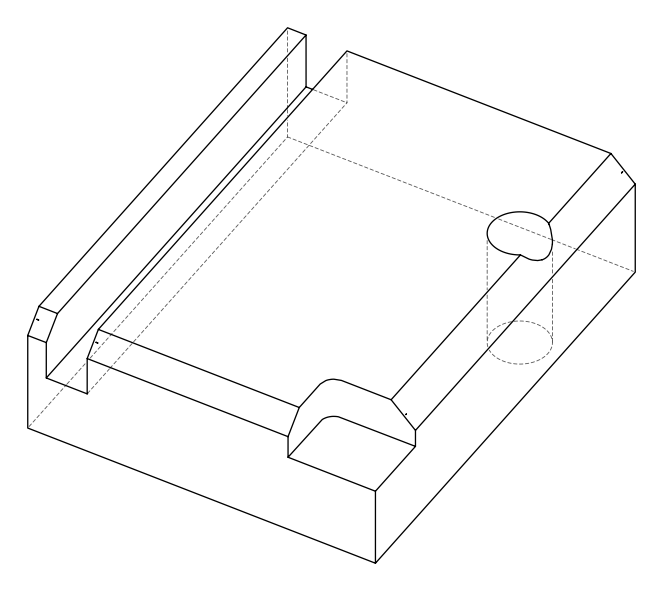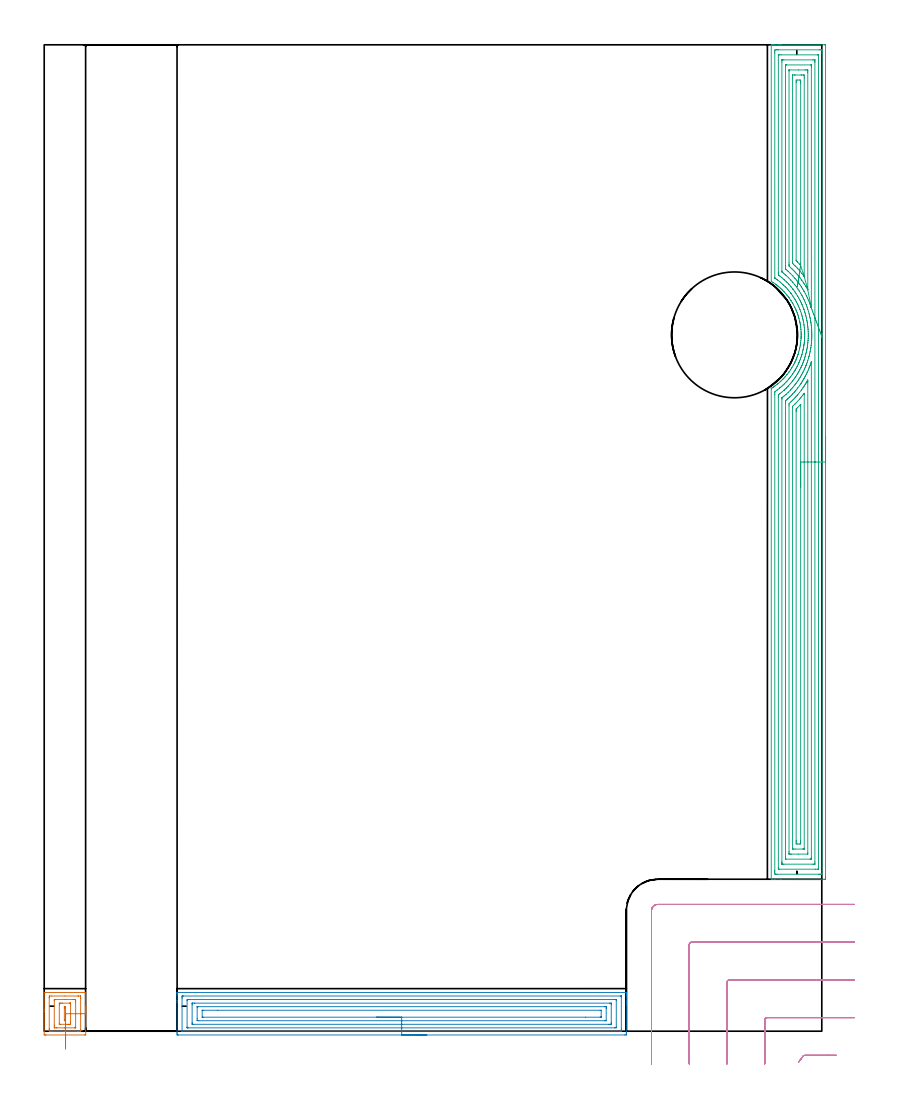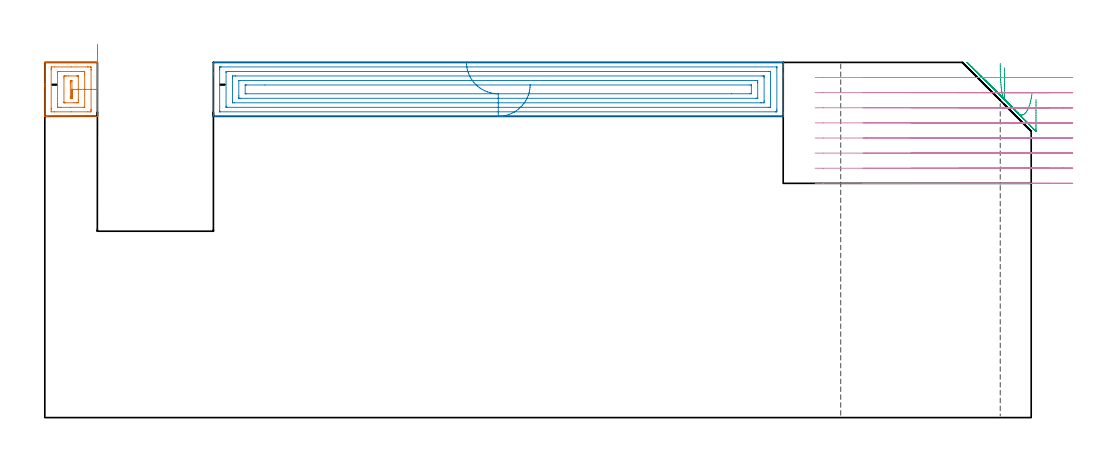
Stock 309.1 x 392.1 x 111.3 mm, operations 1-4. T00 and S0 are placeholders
(PLAN: 6 operations, 3 tool changes, 51.9 min)
(1 AREA_MILL | FG_CHAMFER_SURFACE | UGT0205_001 | 1.13 min | 3429 mm3)
(2 AREA_MILL_1 | FG_CHAMFER_SURFACE_1 | UGT0205_001 | 8.93 min | 27650 mm3)
(3 AREA_MILL_2 | FG_CHAMFER_SURFACE_2 | UGT0205_001 | 20.85 min | 79190 mm3)
(4 MILL_CORNER_NOTCH_RECTANGULAR | CORNER_NOTCH_RECTANGULAR | UGT0201_094 | Follow Part, ap 5, ae 75% | 7.54 min | 173666 mm3)
(5 MILL_RECTANGULAR_SLOT | SLOT_RECTANGULAR | UGT0201_004 | Follow Part, ap 8, ae 75% | 13.02 min | 751069 mm3)
(6 INDEXABLE_INSERT_DRILL_THROUGH_HOLE_FROM_SOLID | STEP1HOLE | NXT0302_038 | 0.46 min | 216687 mm3)
(TOOL UGT0205_001 | Chamfer Mill 20 x 3 x 45 deg. | D20 FL50 Z2)
(TOOL UGT0201_094 | End mill 20 mm | D20 FL38 Z4)
(TOOL UGT0201_004 | End Mill 32 mm | D32 FL53 Z6)
(TOOL NXT0302_038 | Index. Insert Drill 50mm [880-D5000L50-04] | D50 PA176 FL200 Z2)
(OP 1 AREA_MILL)
G17 G21 G94 G90
T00 M6
G54
G17 G0 G90 X16.5 Y6.95 S1061 M3
G43 Z121.3 H0
Z116.987
G94 G1 Y7.539 Z116.343 F250.
Y8.07 Z115.651
Y8.539 Z114.916
Y8.942 Z114.142
Y9.276 Z113.336
Y9.538 Z112.504
Y9.727 Z111.652
Y9.841 Z110.787
Y9.879 Z109.916
Y9.841 Z109.044
Y9.727 Z108.179
Y9.538 Z107.327
Y9.276 Z106.495
Y8.942 Z105.689
Y8.539 Z104.916
Y8.07 Z104.18
Y7.539 Z103.488
Y6.95 Z102.845
X16.499 Y-1.381 Z94.514
X16.495 Y-1.49 Z94.404
X16.13 Y-1.5 Z94.4
X0.68
X0.37 Y-1.498 Z94.402
X0.005 Y-1.49 Z94.404
X0.001 Y-1.381 Z94.514
X0. Y7.834 Z103.728
Y8.581 Z104.481
X0.001 Y15.359 Z111.257
X0.009 Y15.394 Z111.292
X0.37 Y15.4 Z111.3
X16.13
X16.491 Y15.394 Z111.292
X16.5 Y15.358 Z111.257
Y8.581 Z104.481
Y7.834 Z103.728
Y6.95 Z102.845
X16.133 Y6.948 Z102.848
X16.13
X14.5 Y6.95 Z102.85
Y0.638 Z96.538
X14.497 Y0.516 Z96.416
X14.49 Y0.272 Z96.172
X14.474 Y-0.079 Z95.821
X14.379 Y-0.084 Z95.816
X14.34 Y-0.085 Z95.815
X13.504 Y-0.086 Z95.814
X8.25
X2.996
X2.958
X2.121 Y-0.08 Z95.82
X2.076 Y-0.079 Z95.821
X2.01 Y-0.044 Z95.856
X2.004 Y-0.007 Z95.893
X2. Y0.76 Z96.66
Y0.882 Z96.782
Y13.262 Z109.162
X2.003 Y13.384 Z109.284
X2.01 Y13.628 Z109.528
X2.026 Y13.979 Z109.879
X2.121 Y13.984 Z109.884
X2.16 Y13.985 Z109.885
X2.996 Y13.986 Z109.886
X8.25
X13.504
X13.542
X14.379 Y13.98 Z109.88
X14.425 Y13.979 Z109.879
X14.49 Y13.944 Z109.844
X14.496 Y13.907 Z109.807
X14.5 Y13.14 Z109.04
Y13.018 Z108.918
Y6.95 Z102.85
X12.5
X12.499 Y1.644 Z97.544
X12.497 Y1.455 Z97.355
X12.493 Y1.362 Z97.262
X12.491 Y1.342 Z97.242
X12.465 Y1.335 Z97.235
X12.378 Y1.333 Z97.233
X12.064 Y1.329 Z97.229
X8.125 Y1.328 Z97.228
X5.06
X4.748 Y1.329 Z97.229
X4.182 Y1.331 Z97.231
X4.062 Y1.334 Z97.234
X4.01 Y1.336 Z97.236
X4.002 Y1.513 Z97.413
X4.001 Y1.644 Z97.544
X4. Y2.399 Z98.299
X4.001 Y12.256 Z108.156
X4.003 Y12.444 Z108.344
X4.007 Y12.538 Z108.438
X4.009 Y12.557 Z108.457
X4.035 Y12.564 Z108.464
X4.123 Y12.567 Z108.467
X4.436 Y12.57 Z108.47
X8.375 Y12.571 Z108.471
X11.44
X11.752
X12.318 Y12.569 Z108.469
X12.438 Y12.566 Z108.466
X12.49 Y12.564 Z108.464
X12.498 Y12.387 Z108.287
X12.499 Y12.256 Z108.156
X12.5 Y11.501 Z107.401
Y6.95 Z102.85
X10.5
Y3.793 Z99.693
X10.499 Y3.413 Z99.313
X10.496 Y2.913 Z98.813
X10.489 Y2.75 Z98.65
X10.333 Y2.747 Z98.647
X10.001 Y2.744 Z98.644
X9.789 Y2.743 Z98.643
X9.126
X6.499
X6.286
X6.11 Y2.745 Z98.645
X6.023 Y2.748 Z98.648
X6.01 Y2.75 Z98.65
X6.006 Y2.763 Z98.663
X6.003 Y2.789 Z98.689
X6. Y3.032 Z98.932
X6.001 Y10.487 Z106.387
X6.004 Y10.986 Z106.886
X6.011 Y11.15 Z107.05
X6.167 Y11.153 Z107.053
X6.499 Y11.156 Z107.056
X6.711 Y11.157 Z107.057
X7.374
X10.001
X10.214
X10.39 Y11.155 Z107.055
X10.477 Y11.152 Z107.052
X10.49 Y11.15 Z107.05
X10.494 Y11.137 Z107.037
X10.497 Y11.111 Z107.011
X10.5 Y10.868 Z106.768
Y6.95 Z102.85
X8.5
Y5.181 Z101.081
X8.499 Y4.929 Z100.829
X8.493 Y4.297 Z100.197
X8.49 Y4.177 Z100.077
X8.383 Y4.163 Z100.063
X8.25 Y4.161 Z100.061
X8.111
X8.027 Y4.164 Z100.064
X8.01 Y4.214 Z100.114
X8.006 Y4.297 Z100.197
X8.001 Y4.549 Z100.449
Y8.97 Z104.87
X8.007 Y9.603 Z105.503
X8.01 Y9.723 Z105.623
X8.118 Y9.737 Z105.637
X8.25 Y9.739 Z105.639
X8.389
X8.473 Y9.736 Z105.636
X8.49 Y9.686 Z105.586
X8.494 Y9.603 Z105.503
X8.499 Y9.351 Z105.251
X8.5 Y6.95 Z102.85
Y6.307 Z102.261
Y5.615 Z101.73
Y4.879 Z101.261
Y4.105 Z100.858
Y3.299 Z100.524
Y2.467 Z100.262
Y1.615 Z100.073
Y0.751 Z99.959
Y-0.121 Z99.921
Y-0.993 Z99.959
Y-1.857 Z100.073
Y-2.709 Z100.262
Y-3.541 Z100.524
Y-4.347 Z100.858
Y-5.121 Z101.261
X8.499 Y-5.857 Z101.73
Y-6.549 Z102.261
Y-7.192 Z102.85
G0 Z121.3
M5
M2
(OP 2 AREA_MILL_1)
G17 G21 G94 G90
T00 M6
G54
G17 G0 G90 X152.1 Y-1.5 S1061 M3
G43 Z121.3 H0
Z104.4
G94 G1 X152.062 Z103.528 F250.
X151.948 Z102.663
X151.759 Z101.812
X151.497 Z100.98
X151.163 Z100.174
X150.76 Z99.4
X150.292 Z98.664
X149.76 Z97.972
X149.171 Z97.329
X148.528 Z96.739
X147.836 Z96.208
X147.1 Z95.74
X146.326 Z95.337
X145.52 Z95.003
X144.688 Z94.741
X143.836 Z94.552
X142.972 Z94.438
X142.1 Z94.4
X53.393
X52.903 Y-1.495 Z94.403
X52.809 Y-1.492 Z94.406
X52.804 Y-1.009 Z94.888
X52.8 Y-0.421 Z95.476
Y11.371 Z107.266
Y11.965 Z107.862
Y12.256 Z108.153
Y14.024 Z109.919
Y14.607 Z110.506
Y14.909 Z110.808
Y15.077 Z110.976
X52.807 Y15.385 Z111.276
X52.809 Y15.397 Z111.288
X52.947 Y15.4 Z111.3
X231.253
X231.391 Y15.397 Z111.288
X231.393 Y15.385 Z111.276
X231.4 Y15.076 Z110.975
Y14.607 Z110.506
Y14.024 Z109.919
Y11.965 Z107.862
Y11.371 Z107.266
Y10.784 Z106.679
Y-0.421 Z95.476
X231.396 Y-1.009 Z94.888
X231.391 Y-1.492 Z94.406
X231.297 Y-1.495 Z94.403
X230.807 Y-1.5 Z94.4
X142.1
Y-0.086 Z95.814
X54.956 Y-0.085 Z95.815
X54.865 Y-0.083 Z95.817
X54.822 Y-0.08 Z95.82
X54.81 Y-0.077 Z95.823
X54.808 Y-0.063 Z95.837
X54.803 Y0.031 Z95.931
X54.8 Y0.248 Z96.148
Y13.14 Z109.04
X54.802 Y13.511 Z109.411
X54.809 Y13.885 Z109.785
X54.813 Y13.979 Z109.879
X54.857 Y13.981 Z109.881
X54.963 Y13.984 Z109.884
X55.176 Y13.986 Z109.886
X55.215
X229.244 Y13.985 Z109.885
X229.335 Y13.983 Z109.883
X229.378 Y13.98 Z109.88
X229.39 Y13.977 Z109.877
X229.392 Y13.963 Z109.863
X229.397 Y13.869 Z109.769
X229.4 Y13.652 Z109.552
Y0.76 Z96.66
X229.398 Y0.389 Z96.289
X229.391 Y0.015 Z95.915
X229.388 Y-0.079 Z95.821
X229.344 Y-0.081 Z95.819
X229.237 Y-0.084 Z95.816
X229.024 Y-0.086 Z95.814
X228.985
X142.1
Y1.328 Z97.228
X57.277
X56.959 Y1.33 Z97.23
X56.853 Y1.332 Z97.232
X56.823 Y1.335 Z97.235
X56.81 Y1.383 Z97.283
X56.804 Y1.487 Z97.387
X56.801 Y1.644 Z97.544
Y12.256 Z108.156
X56.802 Y12.411 Z108.311
X56.81 Y12.563 Z108.463
X56.959 Y12.566 Z108.466
X57.533 Y12.571 Z108.471
X226.923
X227.241 Y12.57 Z108.47
X227.347 Y12.567 Z108.467
X227.377 Y12.565 Z108.465
X227.39 Y12.517 Z108.417
X227.396 Y12.413 Z108.313
X227.399 Y12.256 Z108.156
Y1.644 Z97.544
X227.398 Y1.489 Z97.389
X227.39 Y1.336 Z97.236
X227.241 Y1.333 Z97.233
X226.668 Y1.329 Z97.229
X142.1 Y1.328 Z97.228
Y2.743 Z98.643
X59.417
X58.893 Y2.747 Z98.647
X58.837 Y2.749 Z98.649
X58.81 Y2.756 Z98.656
X58.807 Y2.797 Z98.697
X58.803 Y2.983 Z98.883
X58.8 Y3.355 Z99.255
Y10.487 Z106.387
X58.804 Y10.9 Z106.8
X58.809 Y11.107 Z107.007
X58.812 Y11.151 Z107.051
X58.862 Y11.153 Z107.053
X58.959 Y11.156 Z107.056
X59.633 Y11.157 Z107.057
X59.849
X224.783
X225.307 Y11.153 Z107.053
X225.363 Y11.15 Z107.05
X225.39 Y11.144 Z107.044
X225.393 Y11.103 Z107.003
X225.397 Y10.917 Z106.817
X225.4 Y10.545 Z106.445
Y3.413 Z99.313
X225.397 Y3. Z98.9
X225.391 Y2.793 Z98.693
X225.389 Y2.749 Z98.649
X225.338 Y2.747 Z98.647
X225.241 Y2.744 Z98.644
X224.567 Y2.743 Z98.643
X224.351
X142.1
Y4.157 Z100.057
X61.416
X60.813 Y4.164 Z100.064
X60.809 Y4.21 Z100.11
X60.805 Y4.297 Z100.197
X60.8 Y4.908 Z100.808
X60.801 Y9.603 Z105.503
X60.803 Y9.679 Z105.579
X60.806 Y9.717 Z105.617
X60.809 Y9.731 Z105.631
X60.852 Y9.736 Z105.636
X61.134 Y9.741 Z105.641
X61.276 Y9.743 Z105.643
X222.784
X223.387 Y9.736 Z105.636
X223.391 Y9.69 Z105.59
X223.395 Y9.603 Z105.503
X223.4 Y8.992 Z104.892
X223.399 Y4.297 Z100.197
X223.397 Y4.221 Z100.121
X223.394 Y4.183 Z100.083
X223.391 Y4.169 Z100.069
X223.348 Y4.164 Z100.064
X223.066 Y4.159 Z100.059
X222.925 Y4.157 Z100.057
X142.1
Y5.571 Z101.471
X63.199
X62.805 Y5.572 Z101.472
X62.803 Y5.574 Z101.474
X62.801 Y5.577 Z101.477
Y8.229 Z104.129
X62.806 Y8.287 Z104.187
X62.81 Y8.317 Z104.217
X62.828 Y8.322 Z104.222
X62.95 Y8.325 Z104.225
X63.199 Y8.328 Z104.228
X68.979 Y8.329 Z104.229
X221.001 Y8.328 Z104.228
X221.395 Y8.327 Z104.227
X221.397 Y8.326 Z104.226
X221.399 Y8.323 Z104.223
Y5.671 Z101.571
X221.395 Y5.613 Z101.513
X221.39 Y5.583 Z101.483
X221.372 Y5.578 Z101.478
X221.25 Y5.575 Z101.475
X221.001 Y5.572 Z101.472
X215.233 Y5.571 Z101.471
X142.1
X141.228 Z101.509
X140.364 Z101.623
X139.512 Z101.812
X138.68 Z102.074
X137.874 Z102.408
X137.1 Z102.811
X136.364 Z103.28
X135.672 Z103.811
X135.029 Z104.4
X134.44 Z105.043
X133.908 Z105.735
X133.44 Z106.471
X133.037 Z107.245
X132.703 Z108.051
X132.441 Z108.883
X132.252 Z109.735
X132.138 Z110.599
X132.1 Z111.471
G0 Z121.3
M5
M2
(OP 3 AREA_MILL_2)
G17 G21 G94 G90
T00 M6
G54
G17 G0 G90 X310.6 Y236.25 S1061 M3
G43 Z121.3 H0
Z99.7
G94 G1 Y236.212 Z98.828 F250.
Y236.098 Z97.964
Y235.909 Z97.112
Y235.647 Z96.28
Y235.313 Z95.474
Y234.91 Z94.7
Y234.442 Z93.964
Y233.91 Z93.272
Y233.321 Z92.629
Y232.678 Z92.04
Y231.986 Z91.508
Y231.25 Z91.04
Y230.476 Z90.637
Y229.67 Z90.303
Y228.838 Z90.041
Y227.987 Z89.852
Y227.122 Z89.738
Y226.25 Z89.7
Y61.339
X310.599 Y61.015 Z89.701
X310.594 Y60.452 Z89.704
X310.592 Y60.408 Z89.706
X310.032 Y60.4 Z90.265
X292.85 Z107.445
X290.457 Z109.838
X289.429 Z110.871
X289.044 Y60.407 Z111.247
X289.003 Y60.41 Z111.288
X289. Y60.569 Z111.3
Y255.278
X289.004 Y255.5 Z111.289
X289.075 Y255.551 Z111.221
X289.317 Y255.708 Z110.983
X289.342 Y255.724 Z110.958
X289.568 Y255.875 Z110.729
X289.79 Y256.022 Z110.51
X289.884 Y256.085 Z110.414
X290.013 Y256.175 Z110.284
X290.222 Y256.32 Z110.078
X290.249 Y256.339 Z110.05
X290.457 Y256.485 Z109.839
X290.625 Y256.6 Z109.674
X290.648 Y256.617 Z109.651
X290.72 Y256.671 Z109.58
X290.77 Y256.708 Z109.529
X291.347 Y257.155 Z108.952
X291.656 Y257.395 Z108.644
X291.778 Y257.493 Z108.522
X291.798 Y257.511 Z108.502
X292.541 Y258.149 Z107.756
X292.682 Y258.277 Z107.614
X292.803 Y258.386 Z107.495
X293.105 Y258.672 Z107.195
X293.136 Y258.701 Z107.164
X293.427 Y258.98 Z106.871
X293.446 Y258.999 Z106.852
X293.572 Y259.125 Z106.724
X293.726 Y259.278 Z106.571
X293.975 Y259.54 Z106.324
X294.017 Y259.583 Z106.283
X294.313 Y259.896 Z105.985
X294.461 Y260.06 Z105.835
X294.564 Y260.171 Z105.735
X295.199 Y260.914 Z105.1
X295.337 Y261.083 Z104.962
X296.012 Y261.956 Z104.286
X296.084 Y262.055 Z104.213
X296.653 Y262.87 Z103.645
X296.97 Y263.352 Z103.327
X297.039 Y263.465 Z103.256
X297.131 Y263.612 Z103.166
X297.211 Y263.742 Z103.086
X297.737 Y264.634 Z102.563
X297.857 Y264.851 Z102.443
X297.869 Y264.875 Z102.431
X297.985 Y265.102 Z102.311
X298.215 Y265.549 Z102.082
X298.345 Y265.815 Z101.954
X298.432 Y265.996 Z101.864
X298.465 Y266.063 Z101.832
X298.649 Y266.442 Z101.649
X298.731 Y266.619 Z101.569
X298.743 Y266.644 Z101.557
X298.762 Y266.691 Z101.537
X298.843 Y266.889 Z101.452
X298.984 Y267.224 Z101.313
X299.021 Y267.312 Z101.275
X299.03 Y267.335 Z101.266
X299.133 Y267.599 Z101.165
X299.202 Y267.782 Z101.094
X299.317 Y268.075 Z100.982
X299.367 Y268.205 Z100.932
X299.427 Y268.372 Z100.872
X299.533 Y268.675 Z100.762
X299.615 Y268.902 Z100.683
X299.628 Y268.938 Z100.67
X299.679 Y269.098 Z100.618
X299.686 Y269.122 Z100.611
X299.948 Y270.002 Z100.351
X300.179 Y270.883 Z100.119
X300.185 Y270.908 Z100.113
X300.265 Y271.263 Z100.032
X300.283 Y271.355 Z100.009
X300.385 Y271.801 Z99.91
X300.514 Y272.438 Z99.784
X300.551 Y272.668 Z99.745
X300.555 Y272.694 Z99.741
X300.661 Y273.432 Z99.638
X300.679 Y273.561 Z99.619
X300.78 Y274.481 Z99.513
X300.853 Y275.374 Z99.444
X300.861 Y275.517 Z99.438
X300.875 Y275.792 Z99.423
X300.887 Y276.239 Z99.408
X300.886 Y276.267
X300.887 Y276.317 Z99.407
Y276.804 Z99.401
X300.891 Y277.16 Z99.406
X300.887 Y277.34 Z99.408
X300.883 Y277.578 Z99.413
X300.861 Y278.053 Z99.434
X300.798 Y278.946 Z99.5
X300.785 Y279.077 Z99.514
X300.707 Y279.809 Z99.588
X300.703 Y279.84 Z99.592
X300.587 Y280.702 Z99.712
X300.514 Y281.162 Z99.785
X300.43 Y281.595 Z99.868
X300.396 Y281.75 Z99.902
X300.325 Y282.073 Z99.972
X300.234 Y282.487 Z100.063
X300.006 Y283.38 Z100.288
X299.948 Y283.588 Z100.351
X299.751 Y284.273 Z100.548
X299.628 Y284.662 Z100.671
X299.56 Y284.858 Z100.739
X299.45 Y285.165 Z100.844
X299.437 Y285.199 Z100.856
X299.355 Y285.422 Z100.945
X299.267 Y285.645 Z101.027
X299.098 Y286.092 Z101.199
X298.923 Y286.519 Z101.376
X298.889 Y286.601 Z101.41
X298.762 Y286.908 Z101.536
X298.744 Y286.951 Z101.553
X298.52 Y287.431 Z101.776
X298.322 Y287.843 Z101.977
X297.863 Y288.736 Z102.434
X297.592 Y289.218 Z102.707
X297.352 Y289.629 Z102.946
X296.97 Y290.248 Z103.327
X296.792 Y290.521 Z103.505
X296.179 Y291.414 Z104.119
X296.085 Y291.545 Z104.214
X295.899 Y291.794 Z104.401
X295.799 Y291.928 Z104.501
X295.476 Y292.344 Z104.823
X295.351 Y292.496 Z104.944
X295.199 Y292.687 Z105.1
X295.152 Y292.743 Z105.147
X294.985 Y292.945 Z105.315
X294.73 Y293.237 Z105.566
X294.313 Y293.705 Z105.985
X294.133 Y293.9 Z106.165
X293.951 Y294.092 Z106.347
X293.572 Y294.474 Z106.726
X293.427 Y294.62 Z106.871
X293.127 Y294.912 Z107.171
X293.052 Y294.985 Z107.246
X292.542 Y295.451 Z107.757
X292.055 Y295.877 Z108.245
X291.792 Y296.091 Z108.502
X291.654 Y296.205 Z108.642
X291.27 Y296.512 Z109.029
X290.939 Y296.77 Z109.361
X290.902 Y296.796 Z109.397
X290.77 Y296.893 Z109.529
X290.628 Y296.993 Z109.672
X289.885 Y297.518 Z110.415
X289.672 Y297.663 Z110.628
X289.001 Y298.093 Z111.299
X289. Y391.931 Z111.3
X289.003 Y392.09 Z111.288
X289.044 Y392.093 Z111.247
X289.429 Y392.1 Z110.87
X289.785 Z110.514
X290.457 Z109.838
X291.683 Z108.614
X292.237 Z108.057
X292.85 Z107.445
X310.032 Z90.265
X310.311 Y392.098 Z89.986
X310.592 Y392.09 Z89.706
X310.599 Y391.809 Z89.699
X310.6 Y226.25 Z89.7
X309.186 Z91.114
Y63.651
X309.183 Y62.802 Z91.117
X309.181 Y62.763 Z91.119
X309.142 Y62.41 Z91.158
X308.65 Y62.402 Z91.65
X308.253 Y62.401 Z92.047
X307.763 Y62.4 Z92.537
X291.347 Y62.401 Z108.953
X290.855 Y62.403 Z109.445
X290.457 Y62.41 Z109.843
X290.419 Y62.802 Z109.881
X290.417 Y62.842 Z109.883
X290.414 Y63.695 Z109.886
Y63.738
Y253.088
X290.418 Y253.938 Z109.882
X290.42 Y253.975 Z109.88
X290.457 Y254.245 Z109.843
X291.321 Y254.858 Z108.98
X292.237 Y255.565 Z108.063
X292.326 Y255.635 Z107.974
X292.437 Y255.724 Z107.863
X292.81 Y256.042 Z107.49
X293.127 Y256.313 Z107.173
X293.289 Y256.455 Z107.011
X293.471 Y256.617 Z106.829
X293.753 Y256.882 Z106.547
X294.017 Y257.132 Z106.283
X294.209 Y257.318 Z106.091
X294.404 Y257.511 Z105.896
X294.906 Y258.03 Z105.394
X295.088 Y258.222 Z105.212
X295.257 Y258.404 Z105.043
X295.51 Y258.691 Z104.79
X295.796 Y259.018 Z104.504
X295.924 Y259.168 Z104.376
X296.032 Y259.297 Z104.268
X296.323 Y259.661 Z103.977
X296.686 Y260.118 Z103.614
X296.717 Y260.158 Z103.583
X296.742 Y260.19 Z103.558
X297.096 Y260.671 Z103.204
X297.394 Y261.083 Z102.906
X297.441 Y261.151 Z102.859
X297.469 Y261.19 Z102.831
X297.576 Y261.348 Z102.724
X297.989 Y261.976 Z102.311
X298.173 Y262.27 Z102.127
X298.465 Y262.746 Z101.835
X298.511 Y262.823 Z101.789
X298.538 Y262.87 Z101.762
X298.836 Y263.391 Z101.464
X299.043 Y263.763 Z101.257
X299.109 Y263.886 Z101.191
X299.151 Y263.967 Z101.149
X299.355 Y264.365 Z100.945
X299.451 Y264.559 Z100.849
X299.498 Y264.656 Z100.802
X299.74 Y265.163 Z100.56
X299.921 Y265.549 Z100.379
X299.981 Y265.681 Z100.319
X300.021 Y265.774 Z100.279
X300.245 Y266.308 Z100.055
X300.283 Y266.404 Z100.017
X300.298 Y266.442 Z100.002
X300.529 Y267.05 Z99.771
X300.636 Y267.335 Z99.664
X300.768 Y267.704 Z99.532
X300.952 Y268.229 Z99.348
X300.978 Y268.307 Z99.322
X300.997 Y268.367 Z99.303
X301.135 Y268.829 Z99.165
X301.201 Y269.055 Z99.099
X301.219 Y269.122 Z99.081
X301.389 Y269.759 Z98.911
X301.455 Y270.015 Z98.845
X301.567 Y270.474 Z98.733
X301.669 Y270.908 Z98.631
X301.705 Y271.068 Z98.595
X301.733 Y271.2 Z98.567
X301.853 Y271.801 Z98.447
X301.879 Y271.947 Z98.421
X301.999 Y272.694 Z98.301
X302.002 Y272.717 Z98.298
X302.024 Y272.873 Z98.276
X302.104 Y273.507 Z98.196
X302.114 Y273.587 Z98.186
X302.189 Y274.315 Z98.111
X302.204 Y274.481 Z98.096
X302.253 Y275.144 Z98.047
X302.266 Y275.374 Z98.034
X302.292 Y275.999 Z98.008
X302.297 Y276.267 Z98.003
X302.303 Y276.881 Z97.997
X302.3 Y277.16 Z98.
X302.286 Y277.791 Z98.014
X302.274 Y278.053 Z98.026
X302.233 Y278.737 Z98.067
X302.216 Y278.946 Z98.084
X302.146 Y279.718 Z98.154
X302.132 Y279.84 Z98.168
X302.024 Y280.728 Z98.276
Y280.733
X301.887 Y281.626 Z98.413
X301.875 Y281.701 Z98.425
X301.857 Y281.794 Z98.443
X301.704 Y282.519 Z98.596
X301.614 Y282.931 Z98.686
X301.497 Y283.412 Z98.803
X301.32 Y284.12 Z98.98
X301.268 Y284.305 Z99.032
X301.135 Y284.77 Z99.165
X301.005 Y285.199 Z99.295
X300.945 Y285.389 Z99.355
X300.698 Y286.092 Z99.602
X300.44 Y286.789 Z99.86
X300.363 Y286.985 Z99.937
X300.245 Y287.279 Z100.055
X299.992 Y287.878 Z100.308
X299.794 Y288.331 Z100.506
X299.581 Y288.771 Z100.719
X299.355 Y289.229 Z100.945
X299.13 Y289.664 Z101.17
X298.878 Y290.143 Z101.422
X298.641 Y290.558 Z101.659
X298.465 Y290.857 Z101.835
X298.241 Y291.225 Z102.059
X298.099 Y291.451 Z102.201
X297.576 Y292.25 Z102.724
X297.513 Y292.344 Z102.788
X297.373 Y292.547 Z102.927
X296.875 Y293.237 Z103.425
X296.794 Y293.346 Z103.506
X296.686 Y293.486 Z103.614
X296.17 Y294.13 Z104.13
X295.796 Y294.578 Z104.504
X295.405 Y295.023 Z104.895
X294.906 Y295.568 Z105.394
X294.57 Y295.916 Z105.73
X294.017 Y296.463 Z106.283
X293.653 Y296.81 Z106.647
X293.127 Y297.28 Z107.173
X292.639 Y297.703 Z107.661
X292.237 Y298.027 Z108.063
X291.515 Y298.596 Z108.785
X291.347 Y298.718 Z108.953
X290.927 Y299.017 Z109.373
X290.457 Y299.356 Z109.843
X290.426 Y299.38 Z109.874
X290.419 Y299.447 Z109.881
X290.416 Y299.489 Z109.884
X290.415 Y299.532 Z109.885
X290.414 Y388.849 Z109.886
X290.417 Y389.698 Z109.883
X290.419 Y389.737 Z109.881
X290.457 Y390.09 Z109.843
X290.95 Y390.098 Z109.35
X291.347 Y390.099 Z108.953
X291.837 Y390.1 Z108.463
X308.253 Y390.099 Z92.047
X308.745 Y390.097 Z91.555
X309.142 Y390.09 Z91.158
X309.181 Y389.698 Z91.119
X309.183 Y389.658 Z91.117
X309.186 Y388.805 Z91.114
Y388.762
Y226.25
X307.771 Z92.529
Y64.588
X307.769 Y64.486 Z92.531
X307.767 Y64.435 Z92.533
X307.765 Y64.417 Z92.535
X307.737 Y64.41 Z92.563
X307.548 Y64.402 Z92.752
X307.363 Y64.401 Z92.937
X306.66 Y64.4 Z93.64
X292.237 Y64.401 Z108.063
X292.05 Y64.403 Z108.25
X291.925 Y64.407 Z108.375
X291.835 Y64.411 Z108.465
X291.833 Y64.452 Z108.467
X291.831 Y64.588 Z108.469
X291.829 Y64.998 Z108.471
Y252.152
Y252.561
X291.832 Y252.803 Z108.468
X291.835 Y252.923 Z108.465
X291.84 Y252.978 Z108.46
X291.923 Y253.045 Z108.377
X292.237 Y253.286 Z108.063
X292.604 Y253.57 Z107.696
X293.079 Y253.938 Z107.221
X293.105 Y253.959 Z107.195
X294.017 Y254.737 Z106.283
X294.067 Y254.781 Z106.233
X294.123 Y254.831 Z106.177
X294.528 Y255.211 Z105.772
X294.906 Y255.567 Z105.394
X294.987 Y255.644 Z105.313
X295.069 Y255.724 Z105.231
X295.429 Y256.093 Z104.871
X295.796 Y256.471 Z104.504
X295.867 Y256.546 Z104.433
X295.934 Y256.617 Z104.366
X296.289 Y257.015 Z104.011
X296.686 Y257.462 Z103.614
X296.708 Y257.488 Z103.592
X296.727 Y257.511 Z103.573
X297.11 Y257.978 Z103.19
X297.455 Y258.404 Z102.845
X297.508 Y258.471 Z102.792
X297.576 Y258.559 Z102.724
X297.892 Y258.979 Z102.408
X298.129 Y259.297 Z102.171
X298.269 Y259.494 Z102.031
X298.465 Y259.773 Z101.835
X298.634 Y260.02 Z101.666
X298.748 Y260.19 Z101.552
X298.987 Y260.559 Z101.313
X299.323 Y261.083 Z100.977
X299.335 Y261.103 Z100.965
X299.355 Y261.136 Z100.945
X299.666 Y261.664 Z100.634
X299.848 Y261.976 Z100.452
X299.991 Y262.232 Z100.309
X300.245 Y262.696 Z100.055
X300.305 Y262.81 Z99.995
X300.335 Y262.87 Z99.965
X300.602 Y263.405 Z99.698
X300.778 Y263.763 Z99.522
X300.894 Y264.004 Z99.406
X301.135 Y264.514 Z99.165
X301.178 Y264.612 Z99.122
X301.197 Y264.656 Z99.103
X301.438 Y265.245 Z98.862
X301.561 Y265.549 Z98.739
X301.691 Y265.884 Z98.609
X301.904 Y266.442 Z98.396
X301.937 Y266.53 Z98.363
X302.024 Y266.774 Z98.276
X302.167 Y267.192 Z98.133
X302.214 Y267.335 Z98.086
X302.379 Y267.872 Z97.921
X302.485 Y268.229 Z97.815
X302.58 Y268.564 Z97.72
X302.732 Y269.122 Z97.568
X302.77 Y269.267 Z97.53
X302.914 Y269.844 Z97.386
X302.946 Y269.983 Z97.354
X302.953 Y270.015 Z97.347
X303.105 Y270.717 Z97.195
X303.144 Y270.908 Z97.156
X303.251 Y271.463 Z97.049
X303.305 Y271.801 Z96.995
X303.37 Y272.236 Z96.93
X303.434 Y272.694 Z96.866
X303.476 Y273.023 Z96.824
X303.542 Y273.587 Z96.758
X303.567 Y273.826 Z96.733
X303.626 Y274.481 Z96.674
X303.639 Y274.646 Z96.661
X303.685 Y275.374 Z96.615
X303.691 Y275.487 Z96.609
X303.715 Y276.267 Z96.585
X303.717 Y276.354 Z96.583
X303.719 Y277.16 Z96.581
X303.718 Y277.246 Z96.582
X303.695 Y278.053 Z96.605
X303.69 Y278.168 Z96.61
X303.64 Y278.946 Z96.66
X303.626 Y279.125 Z96.674
X303.56 Y279.84 Z96.74
X303.532 Y280.113 Z96.768
X303.456 Y280.733 Z96.844
X303.404 Y281.134 Z96.896
X303.33 Y281.626 Z96.97
X303.241 Y282.191 Z97.059
X303.176 Y282.519 Z97.124
X303.015 Y283.311 Z97.285
X302.992 Y283.412 Z97.308
X302.914 Y283.753 Z97.386
X302.777 Y284.305 Z97.523
X302.729 Y284.491 Z97.571
X302.532 Y285.199 Z97.768
X302.379 Y285.736 Z97.921
X302.267 Y286.092 Z98.033
X302.024 Y286.829 Z98.276
X301.97 Y286.985 Z98.33
X301.939 Y287.07 Z98.361
X301.624 Y287.878 Z98.676
X301.361 Y288.543 Z98.939
X301.265 Y288.771 Z99.035
X301.135 Y289.073 Z99.165
X300.859 Y289.664 Z99.441
X300.606 Y290.195 Z99.694
X300.421 Y290.558 Z99.879
X300.245 Y290.896 Z100.055
X299.942 Y291.451 Z100.358
X299.547 Y292.151 Z100.753
X299.43 Y292.344 Z100.87
X299.355 Y292.463 Z100.945
X298.852 Y293.237 Z101.448
X298.465 Y293.816 Z101.835
X298.246 Y294.13 Z102.054
X297.668 Y294.93 Z102.632
X297.596 Y295.023 Z102.704
X297.576 Y295.048 Z102.724
X296.871 Y295.916 Z103.429
X296.686 Y296.133 Z103.614
X296.086 Y296.81 Z104.214
X295.796 Y297.123 Z104.504
X295.233 Y297.703 Z105.067
X294.906 Y298.023 Z105.394
X294.303 Y298.596 Z105.997
X294.017 Y298.851 Z106.283
X293.284 Y299.489 Z107.016
X293.127 Y299.617 Z107.173
X292.508 Y300.11 Z107.792
X292.237 Y300.32 Z108.063
X292.156 Y300.382 Z108.144
X291.973 Y300.52 Z108.327
X291.858 Y300.607 Z108.442
X291.835 Y300.643 Z108.465
X291.833 Y300.69 Z108.467
X291.83 Y300.791 Z108.47
X291.829 Y301.275 Z108.471
X291.828 Y301.686 Z108.472
X291.829 Y387.912 Z108.471
X291.83 Y388.014 Z108.47
X291.833 Y388.065 Z108.467
X291.834 Y388.083 Z108.466
X291.863 Y388.09 Z108.437
X292.052 Y388.098 Z108.248
X292.237 Y388.099 Z108.063
X292.94 Y388.1 Z107.36
X307.363 Y388.099 Z92.937
X307.55 Y388.097 Z92.75
X307.675 Y388.093 Z92.625
X307.765 Y388.089 Z92.535
X307.767 Y388.048 Z92.533
X307.769 Y387.912 Z92.531
X307.771 Y387.502 Z92.529
Y226.25
X306.357 Z93.943
Y67.267
X306.355 Y66.493 Z93.945
X306.353 Y66.44 Z93.947
X306.351 Y66.417 Z93.949
X306.338 Y66.41 Z93.962
X306.231 Y66.406 Z94.069
X306.015 Y66.402 Z94.285
X305.583 Y66.4 Z94.717
X294.017 Z106.283
X293.575 Y66.402 Z106.725
X293.366 Y66.405 Z106.934
X293.263 Y66.41 Z107.037
X293.249 Y66.415 Z107.051
X293.247 Y66.431 Z107.053
X293.245 Y66.469 Z107.055
X293.243 Y67.151 Z107.057
Y67.267
Y251.258
X293.247 Y251.647 Z107.053
X293.25 Y251.742 Z107.05
X293.256 Y251.782 Z107.044
X293.284 Y251.806 Z107.016
X293.387 Y251.891 Z106.913
X293.715 Y252.152 Z106.585
X293.881 Y252.288 Z106.419
X294.017 Y252.401 Z106.283
X294.364 Y252.696 Z105.936
X294.771 Y253.045 Z105.529
X294.843 Y253.109 Z105.457
X294.906 Y253.167 Z105.394
X295.763 Y253.971 Z104.537
X296.607 Y254.831 Z103.693
X296.645 Y254.872 Z103.655
X296.686 Y254.915 Z103.614
X297.07 Y255.339 Z103.23
X297.416 Y255.724 Z102.884
X297.49 Y255.81 Z102.81
X297.576 Y255.91 Z102.724
X297.896 Y256.295 Z102.404
X298.162 Y256.617 Z102.138
X298.297 Y256.787 Z102.003
X298.465 Y257.001 Z101.835
X298.686 Y257.289 Z101.614
X298.854 Y257.511 Z101.446
X299.066 Y257.801 Z101.234
X299.355 Y258.201 Z100.945
X299.439 Y258.32 Z100.861
X299.497 Y258.404 Z100.803
X299.797 Y258.853 Z100.503
X300.092 Y259.297 Z100.208
X300.152 Y259.39 Z100.148
X300.245 Y259.539 Z100.055
X300.49 Y259.944 Z99.81
X300.638 Y260.19 Z99.662
X300.822 Y260.504 Z99.478
X301.135 Y261.042 Z99.165
X301.455 Y261.655 Z98.845
X301.62 Y261.976 Z98.68
X301.755 Y262.247 Z98.545
X302.062 Y262.87 Z98.238
X302.329 Y263.457 Z97.971
X302.462 Y263.763 Z97.838
X302.595 Y264.083 Z97.705
X302.83 Y264.656 Z97.47
X302.854 Y264.716 Z97.446
X302.914 Y264.872 Z97.386
X303.099 Y265.363 Z97.201
X303.168 Y265.549 Z97.132
X303.334 Y266.021 Z96.966
X303.478 Y266.442 Z96.822
X303.558 Y266.689 Z96.742
X303.758 Y267.335 Z96.542
X303.769 Y267.37 Z96.531
X303.804 Y267.49 Z96.496
X303.962 Y268.069 Z96.338
X304.005 Y268.229 Z96.295
X304.145 Y268.779 Z96.155
X304.229 Y269.122 Z96.071
X304.317 Y269.5 Z95.983
X304.432 Y270.015 Z95.868
X304.478 Y270.231 Z95.822
X304.614 Y270.908 Z95.686
X304.627 Y270.975 Z95.673
X304.694 Y271.39 Z95.606
X304.748 Y271.747 Z95.552
X304.755 Y271.801 Z95.545
X304.853 Y272.534 Z95.447
X304.873 Y272.694 Z95.427
X304.945 Y273.335 Z95.355
X304.971 Y273.587 Z95.329
X305.021 Y274.152 Z95.279
X305.046 Y274.481 Z95.254
X305.079 Y274.987 Z95.221
X305.098 Y275.374 Z95.202
X305.115 Y275.844 Z95.185
X305.125 Y276.267 Z95.175
X305.13 Y276.722 Z95.17
X305.129 Y277.16 Z95.171
X305.12 Y277.625 Z95.18
X305.106 Y278.053 Z95.194
X305.083 Y278.556 Z95.217
X305.057 Y278.946 Z95.243
X305.015 Y279.517 Z95.285
X304.986 Y279.84 Z95.314
X304.92 Y280.506 Z95.38
X304.893 Y280.733 Z95.407
X304.794 Y281.525 Z95.506
X304.78 Y281.626 Z95.52
X304.694 Y282.204 Z95.606
X304.644 Y282.519 Z95.656
X304.633 Y282.579 Z95.667
X304.466 Y283.412 Z95.834
X304.406 Y283.701 Z95.894
X304.268 Y284.305 Z96.032
X304.135 Y284.866 Z96.165
X304.048 Y285.199 Z96.252
X303.81 Y286.085 Z96.49
X303.804 Y286.107 Z96.496
X303.533 Y286.985 Z96.767
X303.401 Y287.39 Z96.899
X303.229 Y287.878 Z97.071
X302.889 Y288.797 Z97.411
X302.53 Y289.664 Z97.77
X302.242 Y290.339 Z98.058
X302.142 Y290.558 Z98.158
X302.024 Y290.808 Z98.276
X301.814 Y291.239 Z98.487
X301.708 Y291.451 Z98.592
X301.379 Y292.099 Z98.921
X301.247 Y292.344 Z99.053
X301.135 Y292.547 Z99.165
X300.738 Y293.237 Z99.562
X300.245 Y294.054 Z100.055
X300.197 Y294.13 Z100.103
X300.112 Y294.263 Z100.188
X299.605 Y295.023 Z100.695
X299.355 Y295.386 Z100.945
X298.972 Y295.916 Z101.328
X298.465 Y296.594 Z101.835
X298.297 Y296.81 Z102.003
X297.573 Y297.703 Z102.727
X297.55 Y297.728 Z102.75
X296.77 Y298.596 Z103.53
X296.686 Y298.685 Z103.614
X295.9 Y299.489 Z104.4
X295.796 Y299.59 Z104.504
X294.959 Y300.382 Z105.341
X294.906 Y300.429 Z105.394
X294.522 Y300.768 Z105.778
X294.017 Y301.201 Z106.283
X293.928 Y301.275 Z106.372
X293.61 Y301.531 Z106.69
X293.357 Y301.738 Z106.943
X293.249 Y301.828 Z107.051
X293.247 Y301.835 Z107.053
X293.245 Y301.858 Z107.055
X293.243 Y302.052 Z107.057
Y302.169
Y385.233
X293.245 Y386.007 Z107.055
X293.247 Y386.06 Z107.053
X293.249 Y386.083 Z107.051
X293.262 Y386.09 Z107.038
X293.369 Y386.094 Z106.931
X293.584 Y386.098 Z106.716
X294.017 Y386.1 Z106.283
X305.583 Z94.717
X306.025 Y386.098 Z94.275
X306.234 Y386.095 Z94.066
X306.337 Y386.09 Z93.963
X306.351 Y386.085 Z93.949
X306.353 Y386.069 Z93.947
X306.355 Y386.031 Z93.945
X306.357 Y385.349 Z93.943
Y385.233
Y226.25
X304.943 Z95.357
X304.942 Y69.054 Z95.358
X304.941 Y68.806 Z95.359
X304.936 Y68.553 Z95.364
X304.931 Y68.41 Z95.369
X304.856 Y68.407 Z95.444
X304.694 Y68.403 Z95.606
X304.455 Y68.4 Z95.845
X294.906 Y68.401 Z105.394
X294.665 Y68.403 Z105.635
X294.66 Y68.408 Z105.64
X294.659 Y68.409 Z105.641
X294.657 Y69.054 Z105.643
Y69.304
Y249.472
X294.658 Y249.721 Z105.642
X294.663 Y250.365 Z105.637
X294.666 Y250.606 Z105.634
X294.906 Y250.817 Z105.394
X295.142 Y251.022 Z105.158
X295.415 Y251.258 Z104.885
X295.617 Y251.439 Z104.683
X295.796 Y251.602 Z104.504
X296.08 Y251.866 Z104.22
X296.384 Y252.152 Z103.916
X296.538 Y252.3 Z103.762
X296.686 Y252.447 Z103.614
X296.983 Y252.747 Z103.317
X297.275 Y253.045 Z103.025
X297.422 Y253.199 Z102.878
X297.576 Y253.364 Z102.724
X298.099 Y253.938 Z102.201
X298.271 Y254.133 Z102.029
X298.465 Y254.357 Z101.835
X298.682 Y254.613 Z101.618
X298.864 Y254.831 Z101.436
X299.084 Y255.103 Z101.216
X299.355 Y255.443 Z100.945
X299.478 Y255.601 Z100.822
X299.573 Y255.724 Z100.727
X300.24 Y256.622 Z100.06
X300.603 Y257.151 Z99.697
X300.849 Y257.511 Z99.451
X300.963 Y257.683 Z99.337
X301.135 Y257.947 Z99.165
X301.311 Y258.227 Z98.989
X301.42 Y258.404 Z98.88
X301.647 Y258.782 Z98.653
X301.954 Y259.297 Z98.346
X301.98 Y259.341 Z98.32
X302.024 Y259.419 Z98.276
X302.298 Y259.915 Z98.002
X302.447 Y260.19 Z97.853
X302.608 Y260.497 Z97.692
X302.911 Y261.086 Z97.389
X303.2 Y261.689 Z97.1
X303.336 Y261.976 Z96.964
X303.483 Y262.299 Z96.817
X303.736 Y262.87 Z96.564
X303.756 Y262.917 Z96.544
X303.804 Y263.032 Z96.496
X304.012 Y263.553 Z96.288
X304.095 Y263.763 Z96.205
X304.261 Y264.197 Z96.039
X304.433 Y264.656 Z95.867
X304.503 Y264.847 Z95.797
X304.694 Y265.385 Z95.606
X304.736 Y265.507 Z95.564
X304.75 Y265.549 Z95.55
X304.932 Y266.106 Z95.368
X304.936 Y266.022 Z95.364
X304.94 Y265.847 Z95.36
X304.942 Y265.696 Z95.358
X304.943 Y265.549 Z95.357
Y226.25
X303.529 Z96.771
Y70.84
X303.528 Y70.532 Z96.772
X303.526 Y70.455 Z96.774
X303.522 Y70.419 Z96.778
X303.519 Y70.41 Z96.781
X303.498 Y70.408 Z96.802
X303.351 Y70.402 Z96.949
X299.793 Y70.4 Z100.507
X297.124 Z103.176
X296.686 Y70.401 Z103.614
X296.231 Y70.403 Z104.069
X296.099 Y70.41 Z104.201
X296.078 Y70.418 Z104.222
X296.076 Y70.462 Z104.224
X296.073 Y70.562 Z104.227
X296.072 Y70.84 Z104.228
X296.071 Y71.457 Z104.229
X296.072 Y248.579 Z104.228
X296.075 Y249.192 Z104.225
X296.078 Y249.472 Z104.222
X296.857 Y250.193 Z103.443
X297.04 Y250.365 Z103.26
X297.312 Y250.629 Z102.988
X297.576 Y250.888 Z102.724
X297.76 Y251.073 Z102.54
X297.943 Y251.258 Z102.357
X298.199 Y251.526 Z102.101
X298.465 Y251.808 Z101.835
X298.63 Y251.986 Z101.67
X298.781 Y252.152 Z101.519
X299.052 Y252.456 Z101.248
X299.355 Y252.802 Z100.945
X299.467 Y252.932 Z100.833
X299.562 Y253.045 Z100.738
X300.269 Y253.913 Z100.031
X300.965 Y254.831 Z99.335
X301.037 Y254.929 Z99.263
X301.135 Y255.065 Z99.165
X301.407 Y255.451 Z98.893
X301.597 Y255.724 Z98.703
X301.77 Y255.98 Z98.53
X302.024 Y256.359 Z98.276
X302.126 Y256.515 Z98.174
X302.192 Y256.617 Z98.108
X302.468 Y257.065 Z97.832
X302.741 Y257.511 Z97.559
X302.806 Y257.619 Z97.494
X302.914 Y257.803 Z97.386
X303.134 Y258.183 Z97.166
X303.26 Y258.404 Z97.04
X303.478 Y258.787 Z96.822
X303.512 Y258.842 Z96.788
X303.522 Y258.782 Z96.778
X303.525 Y258.684 Z96.775
X303.528 Y258.404 Z96.772
X303.529 Y258.112 Z96.771
Y257.787
Y226.25
X302.115 Z98.185
X302.114 Y72.626 Z98.186
X302.113 Y72.538 Z98.187
X302.108 Y72.447 Z98.192
X302.103 Y72.409 Z98.197
X302.08 Y72.406 Z98.22
X302.024 Y72.403 Z98.276
X301.36 Y72.4 Z98.94
X298.465 Z101.835
X297.8 Y72.401 Z102.5
X297.576 Y72.407 Z102.724
X297.506 Y72.41 Z102.794
X297.492 Y72.537 Z102.808
X297.488 Y72.626 Z102.812
X297.486 Y72.716 Z102.814
Y247.867
X297.489 Y248.048 Z102.811
X297.496 Y248.379 Z102.804
X297.576 Y248.46 Z102.724
X298.465 Y249.326 Z101.835
X298.538 Y249.399 Z101.762
X298.611 Y249.472 Z101.689
X298.976 Y249.853 Z101.324
X299.355 Y250.25 Z100.945
X299.411 Y250.309 Z100.889
X299.462 Y250.365 Z100.838
X300.258 Y251.258 Z100.042
X300.656 Y251.739 Z99.644
X300.995 Y252.152 Z99.305
X301.057 Y252.229 Z99.243
X301.135 Y252.327 Z99.165
X301.447 Y252.731 Z98.853
X301.688 Y253.045 Z98.612
X301.833 Y253.237 Z98.467
X302.024 Y253.491 Z98.276
X302.098 Y253.584 Z98.202
X302.108 Y253.316 Z98.192
X302.113 Y253.135 Z98.187
X302.114 Y253.045 Z98.186
X302.115 Y252.954 Z98.185
Y226.25
X300.7 Z99.6
Y75.742
X300.699 Y75.306 Z99.601
X300.697 Y74.852 Z99.603
X300.693 Y74.413 Z99.607
X300.257 Y74.4 Z100.043
X299.368 Z100.932
X298.907 Y74.413 Z101.393
X298.902 Y74.867 Z101.398
X298.9 Y75.306 Z101.4
Y75.763
Y246.357
X298.901 Y246.793 Z101.399
X298.904 Y247.245 Z101.396
X298.906 Y247.3 Z101.394
X298.931 Y247.331 Z101.369
X299.006 Y247.411 Z101.294
X299.355 Y247.766 Z100.945
X300.19 Y248.634 Z100.11
X300.619 Y249.097 Z99.681
X300.669 Y249.148 Z99.631
X300.695 Y249.166 Z99.605
X300.698 Y249.127 Z99.602
X300.699 Y249.095 Z99.601
X300.7 Y249.015 Z99.6
Y248.579
Y226.25
Y225.378 Z99.638
Y224.514 Z99.751
Y223.662 Z99.94
Y222.83 Z100.203
Y222.024 Z100.536
Y221.25 Z100.939
Y220.514 Z101.408
Y219.822 Z101.939
Y219.179 Z102.528
Y218.59 Z103.172
Y218.059 Z103.864
Y217.59 Z104.6
Y217.187 Z105.373
Y216.853 Z106.179
Y216.591 Z107.011
Y216.402 Z107.863
Y216.288 Z108.728
Y216.25 Z109.6
G0 Z121.3
X309.344 Y275.55
Z101.539
G1 X309.233 Y275.852 Z100.728
X309.098 Y276.218 Z99.948
X308.939 Y276.647 Z99.205
X308.759 Y277.135 Z98.505
X308.558 Y277.679 Z97.852
X308.339 Y278.273 Z97.253
X308.102 Y278.915 Z96.711
X307.849 Y279.598 Z96.231
X307.584 Y280.318 Z95.816
X307.306 Y281.069 Z95.47
X307.019 Y281.845 Z95.195
X306.725 Y282.642 Z94.993
X306.426 Y283.451 Z94.865
X306.125 Y284.268 Z94.814
X305.823 Y285.086 Z94.838
X305.522 Y285.899 Z94.938
X305.226 Y286.701 Z95.114
X304.937 Y287.485 Z95.363
X304.907 Y287.566 Z95.393
X304.887 Y287.622 Z95.413
X304.858 Y287.713 Z95.442
X304.804 Y287.878 Z95.496
X304.694 Y288.207 Z95.606
X304.495 Y288.771 Z95.805
X304.383 Y289.083 Z95.917
X304.157 Y289.664 Z96.143
X303.807 Y290.554 Z96.493
X303.804 Y290.562 Z96.496
X303.411 Y291.451 Z96.889
X303.072 Y292.185 Z97.228
X302.995 Y292.344 Z97.305
X302.914 Y292.505 Z97.386
X302.534 Y293.237 Z97.766
X302.091 Y294.063 Z98.209
X302.053 Y294.13 Z98.247
X302.024 Y294.179 Z98.276
X301.515 Y295.023 Z98.785
X301.135 Y295.636 Z99.165
X300.954 Y295.916 Z99.346
X300.605 Y296.448 Z99.695
X300.354 Y296.81 Z99.946
X300.245 Y296.961 Z100.055
X299.695 Y297.703 Z100.605
X299.355 Y298.149 Z100.945
X298.998 Y298.596 Z101.302
X298.465 Y299.241 Z101.835
X298.251 Y299.489 Z102.049
X297.576 Y300.238 Z102.724
X297.441 Y300.382 Z102.859
X296.686 Y301.151 Z103.614
X296.56 Y301.275 Z103.74
X295.796 Y301.992 Z104.504
X295.604 Y302.169 Z104.696
X294.906 Y302.78 Z105.394
X294.757 Y302.913 Z105.543
X294.674 Y302.988 Z105.626
X294.664 Y303.062 Z105.636
X294.661 Y303.308 Z105.639
X294.658 Y303.955 Z105.642
X294.657 Y304.205 Z105.643
X294.658 Y383.446 Z105.642
X294.659 Y383.694 Z105.641
X294.664 Y383.947 Z105.636
X294.669 Y384.09 Z105.631
X294.744 Y384.093 Z105.556
X294.906 Y384.097 Z105.394
X295.145 Y384.1 Z105.155
X304.694 Y384.099 Z95.606
X304.935 Y384.097 Z95.365
X304.94 Y384.092 Z95.36
X304.941 Y384.091 Z95.359
X304.943 Y383.446 Z95.357
Y383.196
Y287.792
X304.942 Y287.629 Z95.358
X304.937 Y287.485 Z95.363
X303.522 Y294.733 Z96.778
X303.499 Y294.769 Z96.801
X303.42 Y294.905 Z96.88
X303.352 Y295.023 Z96.948
X302.914 Y295.789 Z97.386
X302.84 Y295.916 Z97.46
X302.73 Y296.101 Z97.57
X302.288 Y296.81 Z98.012
X302.024 Y297.224 Z98.276
X301.835 Y297.513 Z98.465
X301.707 Y297.703 Z98.593
X301.135 Y298.528 Z99.165
X301.086 Y298.596 Z99.214
X300.951 Y298.78 Z99.349
X300.417 Y299.489 Z99.883
X300.245 Y299.709 Z100.055
X299.699 Y300.382 Z100.601
X299.355 Y300.796 Z100.945
X298.932 Y301.275 Z101.368
X298.465 Y301.788 Z101.835
X298.104 Y302.169 Z102.196
X297.576 Y302.703 Z102.724
X297.211 Y303.062 Z103.089
X296.686 Y303.555 Z103.614
X296.255 Y303.955 Z104.045
X296.086 Y304.113 Z104.214
X296.078 Y304.264 Z104.222
X296.074 Y304.57 Z104.226
X296.072 Y304.848 Z104.228
X296.071 Y305.465 Z104.229
Y381.66
X296.072 Y381.968 Z104.228
X296.074 Y382.045 Z104.226
X296.078 Y382.081 Z104.222
X296.08 Y382.09 Z104.22
X296.102 Y382.092 Z104.198
X296.249 Y382.098 Z104.051
X299.806 Y382.1 Z100.494
X302.476 Z97.824
X302.914 Y382.099 Z97.386
X303.369 Y382.097 Z96.931
X303.501 Y382.09 Z96.799
X303.522 Y382.082 Z96.778
X303.524 Y382.038 Z96.776
X303.527 Y381.938 Z96.773
X303.528 Y381.66 Z96.772
X303.529 Y381.043 Z96.771
X303.528 Y295.023 Z96.772
X303.526 Y294.808 Z96.774
X303.524 Y294.753 Z96.776
X303.522 Y294.733 Z96.778
X302.107 Y299.994 Z98.193
X302.099 Y300.003 Z98.201
X302.069 Y300.038 Z98.231
X301.135 Y301.275 Z99.165
X300.401 Y302.169 Z99.899
X300.245 Y302.352 Z100.055
X299.614 Y303.062 Z100.686
X299.355 Y303.343 Z100.945
X298.771 Y303.955 Z101.529
X298.465 Y304.262 Z101.835
X297.87 Y304.848 Z102.43
X297.576 Y305.135 Z102.724
X297.505 Y305.206 Z102.795
X297.492 Y305.47 Z102.808
X297.487 Y305.651 Z102.813
X297.486 Y305.741 Z102.814
X297.485 Y379.071 Z102.815
X297.486 Y379.874 Z102.814
X297.488 Y379.962 Z102.812
X297.492 Y380.053 Z102.808
X297.497 Y380.091 Z102.803
X297.52 Y380.093 Z102.78
X297.576 Y380.096 Z102.724
X298.24 Y380.1 Z102.06
X298.465 Z101.835
X300.909 Z99.391
X301.135 Z99.165
X301.801 Y380.098 Z98.499
X302.024 Y380.093 Z98.276
X302.093 Y380.09 Z98.207
X302.108 Y379.963 Z98.192
X302.112 Y379.874 Z98.188
X302.114 Y379.784 Z98.186
X302.115 Y378.98 Z98.185
X302.114 Y300.292 Z98.186
X302.113 Y300.201 Z98.187
X302.108 Y300.021 Z98.192
X302.107 Y299.994 Z98.193
X300.675 Y304.443 Z99.625
X300.301 Y304.848 Z99.999
X300.245 Y304.907 Z100.055
X299.442 Y305.741 Z100.858
X299.355 Y305.829 Z100.945
X298.953 Y306.234 Z101.347
X298.907 Y306.284 Z101.394
X298.903 Y306.36 Z101.397
X298.9 Y306.482 Z101.4
Y377.194
X298.902 Y377.649 Z101.398
X298.907 Y378.087 Z101.393
X299.343 Y378.1 Z100.957
X300.232 Z100.068
X300.693 Y378.087 Z99.607
X300.698 Y377.632 Z99.602
X300.7 Y377.194 Z99.6
Y376.737
Y305.284
X300.697 Y304.848 Z99.603
X300.693 Y304.568 Z99.607
X300.675 Y304.443 Z99.625
X300.548 Y303.596 Z99.791
X300.423 Y302.767 Z100.031
X300.302 Y301.961 Z100.343
X300.185 Y301.186 Z100.724
X300.074 Y300.446 Z101.173
X299.969 Y299.747 Z101.685
X299.871 Y299.096 Z102.257
X299.781 Y298.496 Z102.884
X299.699 Y297.953 Z103.562
X299.627 Y297.47 Z104.285
X299.564 Y297.051 Z105.047
X299.511 Y296.699 Z105.844
X299.469 Y296.418 Z106.668
X299.437 Y296.208 Z107.515
X299.417 Y296.073 Z108.376
X299.408 Y296.012 Z109.247
X299.41 Y296.026 Z110.119
X299.423 Y296.115 Z110.986
G0 Z121.3
M5
M2
(OP 4 MILL_CORNER_NOTCH_RECTANGULAR)
G17 G21 G94 G90
T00 M6
G54
G17 G0 G90 X314.9 Y-9.6 S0 M3
G43 Z121.3 H0
Z106.562
G94 G1 X311.9 F250.
X302.391 F500.
G3 X301.597 Y-10. R1.
G1 X299.797 Y-12.4 F250.
G0 Z121.3
X322.1 Y5.4
Z106.562
G1 X319.1
X287.395 F500.
G3 X286.4 Y4.405 R1.
G1 Y-10.
Y-13. F250.
G0 Z121.3
X322.1 Y20.4
Z106.562
G1 X319.1
X272.395 F500.
G3 X271.4 Y19.405 R1.
G1 Y-10.
Y-13. F250.
G0 Z121.3
X322.1 Y35.4
Z106.562
G1 X319.1
X257.395 F500.
G3 X256.4 Y34.405 R1.
G1 Y-10.
Y-13. F250.
G0 Z121.3
X322.1 Y50.4
Z106.562
G1 X319.1
X243.9 F500.
G3 X241.4 Y47.9 R2.5
G1 Y-10.
Y-13. F250.
G0 Z121.3
X314.9 Y-9.6
Z101.825
G1 X311.9
X302.392 F500.
G3 X301.597 Y-10. R1.
G1 X299.797 Y-12.4 F250.
G0 Z121.3
X322.1 Y5.4
Z101.825
G1 X319.1
X287.395 F500.
G3 X286.4 Y4.405 R1.
G1 Y-10.
Y-13. F250.
G0 Z121.3
X322.1 Y20.4
Z101.825
G1 X319.1
X272.395 F500.
G3 X271.4 Y19.405 R1.
G1 Y-10.
Y-13. F250.
G0 Z121.3
X322.1 Y35.4
Z101.825
G1 X319.1
X257.395 F500.
G3 X256.4 Y34.405 R1.
G1 Y-10.
Y-13. F250.
G0 Z121.3
X322.1 Y50.4
Z101.825
G1 X319.1
X243.9 F500.
G3 X241.4 Y47.9 R2.5
G1 Y-10.
Y-13. F250.
G0 Z121.3
X314.9 Y-9.6
Z97.087
G1 X311.9
X302.392 F500.
G3 X301.597 Y-10. R1.
G1 X299.797 Y-12.4 F250.
G0 Z121.3
X322.1 Y5.4
Z97.087
G1 X319.1
X287.395 F500.
G3 X286.4 Y4.405 R1.
G1 Y-10.
Y-13. F250.
G0 Z121.3
X322.1 Y20.4
Z97.087
G1 X319.1
X272.395 F500.
G3 X271.4 Y19.405 R1.
G1 Y-10.
Y-13. F250.
G0 Z121.3
X322.1 Y35.4
Z97.087
G1 X319.1
X257.395 F500.
G3 X256.4 Y34.405 R1.
G1 Y-10.
Y-13. F250.
G0 Z121.3
X322.1 Y50.4
Z97.087
G1 X319.1
X243.9 F500.
G3 X241.4 Y47.9 R2.5
G1 Y-10.
Y-13. F250.
G0 Z121.3
X314.9 Y-9.6
Z92.35
G1 X311.9
X302.391 F500.
G3 X301.597 Y-10. R1.
G1 X299.797 Y-12.4 F250.
G0 Z121.3
X322.1 Y5.4
Z92.35
G1 X319.1
X287.395 F500.
G3 X286.4 Y4.405 R1.
G1 Y-10.
Y-13. F250.
G0 Z121.3
X322.1 Y20.4
Z92.35
G1 X319.1
X272.395 F500.
G3 X271.4 Y19.405 R1.
G1 Y-10.
Y-13. F250.
G0 Z121.3
X322.1 Y35.4
Z92.35
G1 X319.1
X257.395 F500.
G3 X256.4 Y34.405 R1.
G1 Y-10.
Y-13. F250.
G0 Z121.3
X322.1 Y50.4
Z92.35
G1 X319.1
X243.9 F500.
G3 X241.4 Y47.9 R2.5
G1 Y-10.
Y-13. F250.
G0 Z121.3
X314.9 Y-9.6
Z87.612
G1 X311.9
X302.391 F500.
G3 X301.597 Y-10. R1.
G1 X299.797 Y-12.4 F250.
G0 Z121.3
X322.1 Y5.4
Z87.612
G1 X319.1
X287.395 F500.
G3 X286.4 Y4.405 R1.
G1 Y-10.
Y-13. F250.
G0 Z121.3
X322.1 Y20.4
Z87.612
G1 X319.1
X272.395 F500.
G3 X271.4 Y19.405 R1.
G1 Y-10.
Y-13. F250.
G0 Z121.3
X322.1 Y35.4
Z87.612
G1 X319.1
X257.395 F500.
G3 X256.4 Y34.405 R1.
G1 Y-10.
Y-13. F250.
G0 Z121.3
X322.1 Y50.4
Z87.612
G1 X319.1
X243.9 F500.
G3 X241.4 Y47.9 R2.5
G1 Y-10.
Y-13. F250.
G0 Z121.3
X314.9 Y-9.6
Z82.875
G1 X311.9
X302.391 F500.
G3 X301.597 Y-10. R1.
G1 X299.797 Y-12.4 F250.
G0 Z121.3
X322.1 Y5.4
Z82.875
G1 X319.1
X287.395 F500.
G3 X286.4 Y4.405 R1.
G1 Y-10.
Y-13. F250.
G0 Z121.3
X322.1 Y20.4
Z82.875
G1 X319.1
X272.395 F500.
G3 X271.4 Y19.405 R1.
G1 Y-10.
Y-13. F250.
G0 Z121.3
X322.1 Y35.4
Z82.875
G1 X319.1
X257.395 F500.
G3 X256.4 Y34.405 R1.
G1 Y-10.
Y-13. F250.
G0 Z121.3
X322.1 Y50.4
Z82.875
G1 X319.1
X243.9 F500.
G3 X241.4 Y47.9 R2.5
G1 Y-10.
Y-13. F250.
G0 Z121.3
X314.9 Y-9.6
Z78.137
G1 X311.9
X302.391 F500.
G3 X301.597 Y-10. R1.
G1 X299.797 Y-12.4 F250.
G0 Z121.3
X322.1 Y5.4
Z78.137
G1 X319.1
X287.395 F500.
G3 X286.4 Y4.405 R1.
G1 Y-10.
Y-13. F250.
G0 Z121.3
X322.1 Y20.4
Z78.137
G1 X319.1
X272.395 F500.
G3 X271.4 Y19.405 R1.
G1 Y-10.
Y-13. F250.
G0 Z121.3
X322.1 Y35.4
Z78.137
G1 X319.1
X257.395 F500.
G3 X256.4 Y34.405 R1.
G1 Y-10.
Y-13. F250.
G0 Z121.3
X322.1 Y50.4
Z78.137
G1 X319.1
X243.9 F500.
G3 X241.4 Y47.9 R2.5
G1 Y-10.
Y-13. F250.
G0 Z121.3
X314.9 Y-9.6
Z73.4
G1 X311.9
X302.391 F500.
G3 X301.597 Y-10. R1.
G1 X299.797 Y-12.4 F250.
G0 Z121.3
X322.1 Y5.4
Z73.4
G1 X319.1
X287.395 F500.
G3 X286.4 Y4.405 R1.
G1 Y-10.
Y-13. F250.
G0 Z121.3
X322.1 Y20.4
Z73.4
G1 X319.1
X272.395 F500.
G3 X271.4 Y19.405 R1.
G1 Y-10.
Y-13. F250.
G0 Z121.3
X322.1 Y35.4
Z73.4
G1 X319.1
X257.395 F500.
G3 X256.4 Y34.405 R1.
G1 Y-10.
Y-13. F250.
G0 Z121.3
X322.1 Y50.4
Z73.4
G1 X319.1
X243.9 F500.
G3 X241.4 Y47.9 R2.5
G1 Y-10.
Y-13. F250.
G0 Z121.3
M5
M2
